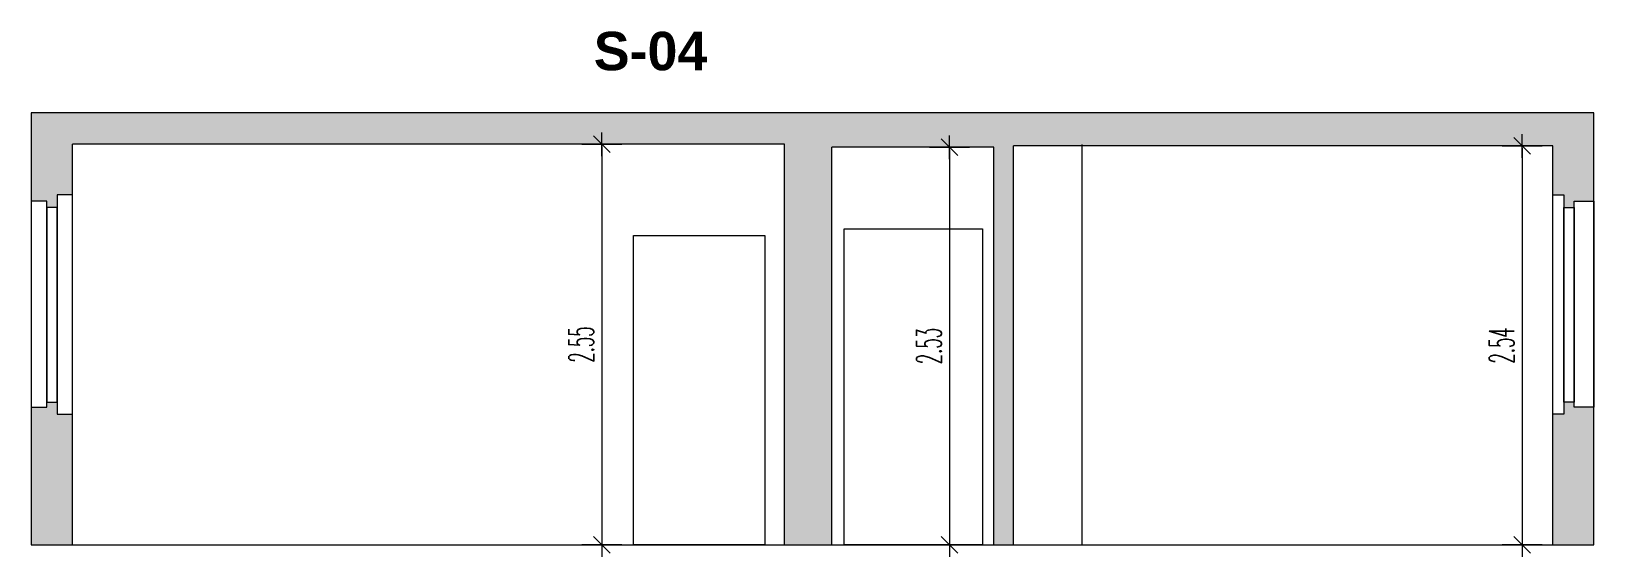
# Model space of a CAD drawing. Header units: metres. Extents: x -4.8 to 5.15, y -0.08 to 3.27.
import ezdxf

# ---------------------------------------------------------------- set-up
doc = ezdxf.new("R2010")
doc.units = ezdxf.units.M
doc.header["$MEASUREMENT"] = 0
doc.layers.add('200_Schraffur_Wand', color=252, linetype='Continuous', lineweight=9, transparency=0.6)
doc.layers.add('40_Bemaßung', color=7, linetype='Continuous', lineweight=15)
doc.layers.add('80_Schnitt S-04', color=7, linetype='Continuous', lineweight=20)
doc.layers.add('85 Schnitt Marker', color=7, linetype='Continuous')
doc.styles.add('ERSTELLTER_STIL_2', font='arialbd.ttf')
doc.styles.add('SIMPLEX50', font='simplex.shx', dxfattribs={"width": 0.48})
doc.dimstyles.new('Meter_Bem Horizontal', dxfattribs={"dimtxt": 0.16, "dimasz": 0.015, "dimexe": 0, "dimexo": 0.1, "dimgap": 0.05, "dimtad": 1, "dimrnd": 0.01, "dimzin": 0, "dimdsep": 46, "dimtxsty": 'SIMPLEX50', "dimblk": 'Bempfeil', "dimcen": 0.125, "dimse1": 1, "dimse2": 1, "dimclre": 1, "dimadec": 0, "dimazin": 0, "dimtp": 102033525.0, "dimtm": 1, "dimtfac": 1, "dimtix": 1, "dimtmove": 2, "dimatfit": 3, "dimldrblk": 'Bempfeil', "dimfxl": 1, "dimtolj": 1, "dimtzin": 0, "dimlwd": -1, "dimarcsym": 0})

# ---------------------------------------------------------------- blocks, each defined once
blk = doc.blocks.new('Bempfeil')
at = {"color": 0, "linetype": 'ByBlock'}
for p, q in [((0, 8.5), (0, -8.5)), ((-5, 0), (5, 0)), ((-3.54, -3.54), (3.54, 3.54))]:
    blk.add_line(p, q, dxfattribs=at)
blk = doc.blocks.new('*D4')
at = {"layer": '40_Bemaßung', "color": 0, "transparency": 16777216}
blk.add_line((-1.1645, 2.5375), (-1.1645, 0.015), dxfattribs=at)
at = {"layer": 'Defpoints', "color": 0, "transparency": 16777216}
for p in [(0, 2.5525), (0, 0), (-1.1645, 0)]:
    blk.add_point(p, dxfattribs=at)
at = {"layer": '40_Bemaßung', "color": 0, "transparency": 16777216, "xscale": 0.015, "yscale": 0.015, "zscale": 0.015}
for p, rotation in [((-1.1645, 2.5525), 90), ((-1.1645, 0), 270)]:
    blk.add_blockref('Bempfeil', p, dxfattribs=dict(at, rotation=rotation))
at = {"layer": '40_Bemaßung', "color": 0, "transparency": 16777216, "insert": (-1.2945, 1.2763), "char_height": 0.16, "attachment_point": 5, "rotation": 90, "style": 'SIMPLEX50'}
blk.add_mtext('\\A1;2.55', dxfattribs=at)
blk = doc.blocks.new('*D5')
at = {"layer": '40_Bemaßung', "color": 0, "transparency": 16777216}
blk.add_line((1.0492, 2.518), (1.0492, 0.015), dxfattribs=at)
at = {"layer": 'Defpoints', "color": 0, "transparency": 16777216}
for p in [(1.3322, 2.533), (1.0492, 0), (1.3322, 0)]:
    blk.add_point(p, dxfattribs=at)
at = {"layer": '40_Bemaßung', "color": 0, "transparency": 16777216, "xscale": 0.015, "yscale": 0.015, "zscale": 0.015}
for p, rotation in [((1.0492, 2.533), 90), ((1.0492, 0), 270)]:
    blk.add_blockref('Bempfeil', p, dxfattribs=dict(at, rotation=rotation))
at = {"layer": '40_Bemaßung', "color": 0, "transparency": 16777216, "insert": (0.9192, 1.2665), "char_height": 0.16, "attachment_point": 5, "rotation": 90, "style": 'SIMPLEX50'}
blk.add_mtext('\\A1;2.53', dxfattribs=at)
blk = doc.blocks.new('*D6')
at = {"layer": '40_Bemaßung', "color": 0, "transparency": 16777216}
blk.add_line((4.6957, 2.5264), (4.6957, 0.015), dxfattribs=at)
at = {"layer": 'Defpoints', "color": 0, "transparency": 16777216}
for p in [(4.8901, 2.5414), (4.6957, 0), (4.8901, 0)]:
    blk.add_point(p, dxfattribs=at)
at = {"layer": '40_Bemaßung', "color": 0, "transparency": 16777216, "xscale": 0.015, "yscale": 0.015, "zscale": 0.015}
for p, rotation in [((4.6957, 2.5414), 90), ((4.6957, 0), 270)]:
    blk.add_blockref('Bempfeil', p, dxfattribs=dict(at, rotation=rotation))
at = {"layer": '40_Bemaßung', "color": 0, "transparency": 16777216, "insert": (4.5657, 1.2707), "char_height": 0.16, "attachment_point": 5, "rotation": 90, "style": 'SIMPLEX50'}
blk.add_mtext('\\A1;2.54', dxfattribs=at)

msp = doc.modelspace()

# ---------------------------------------------------------------- hatches: boundary and pattern name
at = {"layer": '200_Schraffur_Wand'}
h = msp.add_hatch(color=256, dxfattribs=at)
h.dxf.hatch_style = 1
h.paths.add_polyline_path([(5.1517, 2.7525), (-4.7966, 2.7525), (-4.7966, 2.1893), (-4.6982, 2.1893), (-4.6982, 2.1497), (-4.631, 2.1497), (-4.631, 2.2306), (-4.535, 2.2306), (-4.535, 2.5525), (0, 2.5525), (0, 0), (0.3012, 0), (0.3012, 2.533), (1.3322, 2.533), (1.3322, 0), (1.4574, 0), (1.4574, 2.5414), (4.8901, 2.5414), (4.8901, 2.2306), (4.9605, 2.2306), (4.9605, 2.1497), (5.0277, 2.1497), (5.0277, 2.1893), (5.1517, 2.1893)])
h.paths.add_polyline_path([(-4.535, 0.8338), (-4.631, 0.8338), (-4.631, 0.9096), (-4.6982, 0.9096), (-4.6982, 0.8786), (-4.7966, 0.8786), (-4.7966, 0), (-4.535, 0)])
h.paths.add_polyline_path([(5.1517, 0.8786), (5.0277, 0.8786), (5.0277, 0.9096), (4.9605, 0.9096), (4.9605, 0.8338), (4.8901, 0.8338), (4.8901, 0), (5.1517, 0)], flags=17)

# ---------------------------------------------------------------- linework, layer by layer
at = {"layer": '80_Schnitt S-04'}
for points in [[(5.1517, 0), (5.1517, 2.7525), (-4.7966, 2.7525), (-4.7966, 0), (5.1517, 0)], [(-4.535, 0), (-4.535, 2.5525)], [(0, 2.5525), (-4.535, 2.5525)], [(0, 0), (0, 2.5525)], [(0.3012, 0), (0.3012, 2.533)], [(1.3322, 2.533), (0.3012, 2.533)], [(1.3322, 0), (1.3322, 2.533)], [(1.4574, 0), (1.4574, 2.5414)], [(4.8901, 2.5414), (1.4574, 2.5414)], [(1.8942, 0), (1.8942, 2.5514)], [(4.8901, 0), (4.8901, 2.5414)]]:
    msp.add_lwpolyline(points, dxfattribs=at)
for points in [[(-4.6982, 2.1893), (-4.7966, 2.1893), (-4.7966, 0.8786), (-4.6982, 0.8786)], [(-4.535, 2.2306), (-4.631, 2.2306), (-4.631, 0.8338), (-4.535, 0.8338)], [(4.8901, 2.2306), (4.9605, 2.2306), (4.9605, 0.8338), (4.8901, 0.8338)], [(5.0277, 2.1893), (5.1517, 2.1893), (5.1517, 0.8786), (5.0277, 0.8786)], [(-4.631, 2.1497), (-4.6982, 2.1497), (-4.6982, 0.9096), (-4.631, 0.9096)], [(4.9605, 2.1497), (5.0277, 2.1497), (5.0277, 0.9096), (4.9605, 0.9096)], [(0.3794, 2.0135), (1.2609, 2.0135), (1.2609, 0), (0.3794, 0)], [(-0.9621, 1.9713), (-0.1265, 1.9713), (-0.1265, 0), (-0.9621, 0)]]:
    msp.add_lwpolyline(points, close=True, dxfattribs=at)

# ---------------------------------------------------------------- texts
at = {"layer": '85 Schnitt Marker', "color": 7, "lineweight": 13, "insert": (-1.2151, 3.0201), "char_height": 0.245, "attachment_point": 7, "style": 'ERSTELLTER_STIL_2'}
msp.add_mtext('\\A1;\\pxt0;S-04', dxfattribs=at)

# ---------------------------------------------------------------- dimensions: what is measured, and where the dimension line sits
at = {"layer": '40_Bemaßung'}
for base, p1, p2, picture, middle in [((-1.1645, 0), (0, 2.5525), (0, 0), '*D4', (-1.2945, 1.2763)), ((1.0492, 0), (1.3322, 2.533), (1.3322, 0), '*D5', (0.9192, 1.2665)), ((4.6957, 0), (4.8901, 2.5414), (4.8901, 0), '*D6', (4.5657, 1.2707))]:
    dim = msp.add_linear_dim(base=base, p1=p1, p2=p2, angle=90, dimstyle='Meter_Bem Horizontal', dxfattribs=at)
    dim.commit()
    dim.dimension.update_dxf_attribs({"geometry": picture, "text_midpoint": middle})

doc.saveas('drawing.dxf')
